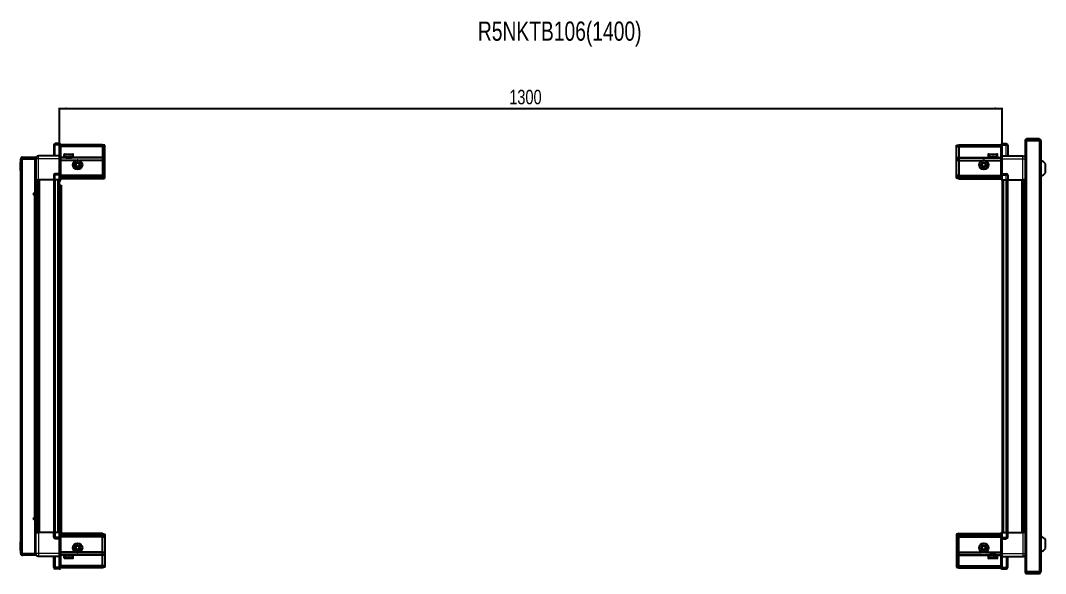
# Model space of a CAD drawing. Header units: millimetres. Extents: x 1415 to 5331, y -665 to 1639.
# Drawn here: x 2756 to 4169, y 877 to 1639 of the extents above; entities that cross this region are included whole.
import ezdxf

# ---------------------------------------------------------------- set-up
doc = ezdxf.new("R2010")
doc.units = ezdxf.units.MM
doc.layers.add('FORMAT', color=7, linetype='Continuous')
doc.styles.add('SLDTEXTSTYLE0', font='TXT', dxfattribs={"width": 0.75})
doc.dimstyles.new('SLDDIMSTYLE0', dxfattribs={"dimtxt": 20, "dimasz": 10, "dimexe": 0, "dimexo": 0.0625, "dimgap": 5, "dimtad": 2, "dimdec": 1, "dimrnd": 1e-09, "dimzin": 12, "dimdsep": 46, "dimtxsty": 'SLDTEXTSTYLE0', "dimsah": 1, "dimcen": 0.09, "dimadec": 0, "dimazin": 3, "dimtfac": 1, "dimtofl": 0, "dimtmove": 0, "dimatfit": 3, "dimfxl": 0, "dimfrac": 2, "dimtolj": 1, "dimtzin": 12, "dimarcsym": 0})

# ---------------------------------------------------------------- blocks, each defined once
blk = doc.blocks.new('_D_5')
at = {"layer": 'FORMAT'}
for p, q in [((2809.3, 1419.3), (2809.3, 1518.8)), ((2809.3, 1517.8), (4109.3, 1517.8)), ((4109.3, 1419.3), (4109.3, 1518.8))]:
    blk.add_line(p, q, dxfattribs=at)
for points in [[(2809.3, 1517.8), (2819.3, 1516.3), (2819.3, 1519.4)], [(4109.3, 1517.8), (4099.3, 1519.4), (4099.3, 1516.3)]]:
    blk.add_solid(points, dxfattribs=at)
at = {"layer": 'FORMAT', "insert": (3429.7, 1543.6), "char_height": 20, "attachment_point": 1, "style": 'SLDTEXTSTYLE0'}
blk.add_mtext('1300', dxfattribs=at)

msp = doc.modelspace()

# ---------------------------------------------------------------- linework, layer by layer
at = {"color": 7, "linetype": 'Continuous', "lineweight": 25}
for p, q in [((4141.13, 1473.72), (4141.13, 1461.32)), ((4142.63, 1473.72), (4142.63, 1461.32)), ((4143.13, 1460.82), (4143.13, 1473.72)), ((4143.13, 1473.72), (4160.53, 1473.72)), ((4160.53, 1475.82), (4143.23, 1475.82)), ((4160.53, 1474.32), (4143.23, 1474.32)), ((4160.53, 1474.32), (4160.53, 1475.82)), ((4160.53, 1473.72), (4162.63, 1473.72)), ((4162.63, 1473.72), (4162.63, 878.92)), ((2801.43, 1467.32), (2801.43, 1452.32)), ((2809.43, 1469.32), (2803.43, 1469.32)), ((2809.43, 1469.32), (2809.76, 1469.32)), ((2809.43, 1469.32), (2809.43, 1467.32)), ((2809.43, 1452.52), (2809.43, 1467.32)), ((2809.43, 1452.52), (2809.43, 1467.32)), ((2810.63, 1468.82), (2809.76, 1469.32)), ((2810.63, 1467.32), (2810.63, 1468.82)), ((2868.93, 1467.82), (2810.63, 1467.82)), ((2810.63, 1467.32), (2810.63, 1452.52)), ((2868.93, 1465.32), (2810.63, 1465.32)), ((2868.93, 1467.82), (2868.93, 1465.32)), ((2871.93, 1467.02), (2868.93, 1467.82)), ((2868.93, 1465.32), (2868.93, 1450.82)), ((2871.93, 1465.17), (2868.93, 1465.32)), ((2871.93, 1465.17), (2871.93, 1467.02)), ((2871.93, 1450.82), (2871.93, 1465.17)), ((4046.63, 1467.02), (4049.63, 1467.82)), ((4046.63, 1465.17), (4046.63, 1467.02)), ((4046.63, 1465.17), (4049.63, 1465.32)), ((4046.63, 1450.82), (4046.63, 1465.17)), ((4049.63, 1467.82), (4049.63, 1465.32)), ((4049.63, 1467.82), (4107.93, 1467.82)), ((4049.63, 1465.32), (4049.63, 1450.82)), ((4049.63, 1465.32), (4107.93, 1465.32)), ((4108.79, 1469.32), (4107.93, 1468.82)), ((4108.79, 1469.32), (4107.93, 1468.82)), ((4107.93, 1468.82), (4107.93, 1467.32)), ((4107.93, 1452.52), (4107.93, 1467.32)), ((4109.13, 1469.32), (4108.79, 1469.32)), ((4109.13, 1469.32), (4108.79, 1469.32)), ((4109.13, 1469.32), (4109.13, 1469.32)), ((4109.13, 1467.32), (4109.13, 1469.32)), ((4109.13, 1469.32), (4115.13, 1469.32)), ((4109.13, 1467.32), (4109.13, 1452.52)), ((4117.13, 1467.32), (4117.13, 1452.32)), ((4141.03, 1460.82), (4141.03, 891.82)), ((4141.03, 1460.82), (4143.13, 1460.82)), ((4141.13, 1461.32), (4142.63, 1461.32)), ((2755.93, 1443.96), (2755.63, 1443.96)), ((2755.63, 1432.39), (2755.63, 1443.96)), ((2757.43, 1448.47), (2755.93, 1448.47)), ((2755.93, 1447.97), (2755.93, 1448.47)), ((2755.93, 904.67), (2755.93, 1447.97)), ((2758.03, 1449.07), (2758.03, 1450.57)), ((2758.03, 1450.57), (2758.93, 1450.57)), ((2758.03, 1449.07), (2758.93, 1449.07)), ((2758.03, 1448.57), (2775.43, 1448.57)), ((2758.93, 1450.57), (2775.43, 1450.57)), ((2758.93, 1449.07), (2758.93, 1450.57)), ((2758.93, 1449.07), (2775.43, 1449.07)), ((2775.43, 1449.07), (2775.43, 1450.57)), ((2776.93, 1448.57), (2775.43, 1448.57)), ((2775.43, 1448.57), (2775.43, 1401.07)), ((2776.93, 1448.32), (2776.93, 1419.32)), ((2809.43, 1452.32), (2780.43, 1452.32)), ((2809.43, 1452.32), (2809.43, 1452.52)), ((2809.43, 1452.32), (2810.63, 1452.32)), ((2809.43, 1448.32), (2809.43, 1452.32)), ((2809.43, 1428.02), (2809.43, 1448.32)), ((2810.63, 1452.52), (2810.63, 1452.32)), ((2810.63, 1452.32), (2810.63, 1448.32)), ((2868.93, 1449.82), (2810.63, 1449.82)), ((2810.63, 1448.32), (2810.63, 1428.02)), ((2831.93, 1446.32), (2810.63, 1446.32)), ((2815.43, 1454.22), (2815.43, 1451.82)), ((2815.43, 1451.82), (2815.43, 1451.32)), ((2815.43, 1451.32), (2815.56, 1451.32)), ((2815.75, 1451.82), (2815.56, 1451.82)), ((2815.56, 1451.82), (2815.56, 1451.32)), ((2815.56, 1451.32), (2815.75, 1451.32)), ((2815.75, 1451.82), (2815.75, 1451.32)), ((2815.75, 1451.32), (2816.28, 1451.32)), ((2816.23, 1455.02), (2823.39, 1455.02)), ((2816.68, 1451.82), (2816.28, 1451.82)), ((2816.28, 1451.82), (2816.28, 1451.32)), ((2816.28, 1451.32), (2816.68, 1451.32)), ((2816.68, 1451.82), (2816.68, 1451.32)), ((2816.68, 1451.32), (2817.55, 1451.32)), ((2817.53, 1451.32), (2817.53, 1451.22)), ((2817.53, 1451.22), (2826.33, 1451.22)), ((2818.12, 1451.82), (2817.55, 1451.82)), ((2817.55, 1451.82), (2817.55, 1451.32)), ((2817.55, 1451.32), (2818.12, 1451.32)), ((2817.93, 1450.82), (2818.62, 1450.34)), ((2817.93, 1450.82), (2822.96, 1450.82)), ((2818.62, 1450.34), (2817.93, 1449.86)), ((2817.93, 1449.86), (2817.93, 1449.82)), ((2817.93, 1449.86), (2822.96, 1449.86)), ((2818.12, 1451.82), (2818.12, 1451.32)), ((2818.12, 1451.32), (2819.25, 1451.32)), ((2818.62, 1450.34), (2822.78, 1450.34)), ((2819.94, 1451.82), (2819.25, 1451.82)), ((2819.25, 1451.82), (2819.25, 1451.32)), ((2819.25, 1451.32), (2819.94, 1451.32)), ((2819.94, 1451.82), (2819.94, 1451.32)), ((2819.94, 1451.32), (2821.21, 1451.32)), ((2821.95, 1451.82), (2821.21, 1451.82)), ((2821.21, 1451.82), (2821.21, 1451.32)), ((2821.21, 1451.32), (2821.44, 1451.32)), ((2821.44, 1451.82), (2821.44, 1451.32)), ((2821.94, 1451.82), (2821.94, 1451.32)), ((2821.94, 1451.32), (2821.95, 1451.32)), ((2821.95, 1451.82), (2821.95, 1451.32)), ((2821.95, 1451.32), (2823.24, 1451.32)), ((2822.78, 1450.34), (2825.24, 1450.34)), ((2822.96, 1450.82), (2825.93, 1450.82)), ((2822.96, 1449.86), (2825.93, 1449.86)), ((2823.95, 1451.82), (2823.24, 1451.82)), ((2823.24, 1451.82), (2823.24, 1451.32)), ((2823.3, 1451.82), (2823.3, 1451.32)), ((2823.3, 1451.32), (2823.95, 1451.32)), ((2823.39, 1455.02), (2827.63, 1455.02)), ((2823.95, 1451.82), (2823.95, 1451.32)), ((2823.95, 1451.32), (2825.14, 1451.32)), ((2825.76, 1451.82), (2825.14, 1451.82)), ((2825.14, 1451.82), (2825.14, 1451.32)), ((2825.14, 1451.32), (2825.76, 1451.32)), ((2825.24, 1450.34), (2825.93, 1450.82)), ((2825.93, 1449.86), (2825.24, 1450.34)), ((2825.76, 1451.82), (2825.76, 1451.32)), ((2825.76, 1451.32), (2826.73, 1451.32)), ((2825.93, 1449.82), (2825.93, 1449.86)), ((2826.33, 1451.22), (2826.33, 1451.32)), ((2827.2, 1451.82), (2826.73, 1451.82)), ((2826.73, 1451.82), (2826.73, 1451.32)), ((2826.73, 1451.32), (2827.2, 1451.32)), ((2827.2, 1451.82), (2827.2, 1451.32)), ((2827.2, 1451.32), (2827.85, 1451.32)), ((2828.11, 1451.82), (2827.85, 1451.82)), ((2827.85, 1451.82), (2827.85, 1451.32)), ((2827.85, 1451.32), (2828.11, 1451.32)), ((2828.11, 1451.82), (2828.11, 1451.32)), ((2828.11, 1451.32), (2828.39, 1451.32)), ((2828.43, 1451.82), (2828.39, 1451.82)), ((2828.39, 1451.82), (2828.39, 1451.32)), ((2828.39, 1451.32), (2828.43, 1451.32)), ((2828.43, 1451.82), (2828.43, 1454.22)), ((2828.43, 1451.82), (2828.43, 1451.32)), ((2868.93, 1446.32), (2836.93, 1446.32)), ((2868.93, 1450.82), (2868.93, 1449.82)), ((2868.93, 1449.82), (2868.93, 1446.32)), ((2871.93, 1449.02), (2868.93, 1449.82)), ((2868.93, 1446.32), (2868.93, 1425.82)), ((2868.93, 1446.32), (2871.93, 1445.99)), ((2871.93, 1449.02), (2871.93, 1450.82)), ((2871.93, 1445.99), (2871.93, 1449.02)), ((2871.93, 1425.82), (2871.93, 1445.99)), ((4046.63, 1449.02), (4046.63, 1450.82)), ((4046.63, 1449.02), (4049.63, 1449.82)), ((4046.63, 1445.99), (4046.63, 1449.02)), ((4049.63, 1446.32), (4046.63, 1445.99)), ((4046.63, 1425.82), (4046.63, 1445.99)), ((4049.63, 1450.82), (4049.63, 1449.82)), ((4049.63, 1449.82), (4049.63, 1446.32)), ((4049.63, 1449.82), (4107.93, 1449.82)), ((4049.63, 1446.32), (4049.63, 1425.82)), ((4049.63, 1446.32), (4081.63, 1446.32)), ((4086.63, 1446.32), (4107.93, 1446.32)), ((4090.13, 1454.22), (4090.13, 1451.32)), ((4090.13, 1451.32), (4090.16, 1451.32)), ((4090.28, 1451.82), (4090.16, 1451.82)), ((4090.16, 1451.82), (4090.16, 1451.32)), ((4090.16, 1451.32), (4090.28, 1451.32)), ((4090.28, 1451.82), (4090.28, 1451.32)), ((4090.28, 1451.32), (4090.69, 1451.32)), ((4091.03, 1451.82), (4090.69, 1451.82)), ((4090.69, 1451.82), (4090.69, 1451.32)), ((4090.69, 1451.32), (4091.03, 1451.32)), ((4090.93, 1455.02), (4102.33, 1455.02)), ((4091.03, 1451.82), (4091.03, 1451.32)), ((4091.03, 1451.32), (4091.8, 1451.32)), ((4092.33, 1451.82), (4091.8, 1451.82)), ((4091.8, 1451.82), (4091.8, 1451.32)), ((4091.8, 1451.32), (4092.33, 1451.32)), ((4092.23, 1451.32), (4092.23, 1451.22)), ((4092.23, 1451.22), (4101.03, 1451.22)), ((4092.33, 1451.82), (4092.33, 1451.32)), ((4092.33, 1451.32), (4093.39, 1451.32)), ((4092.63, 1450.82), (4093.32, 1450.34)), ((4092.63, 1450.82), (4100.63, 1450.82)), ((4093.32, 1450.34), (4092.63, 1449.86)), ((4092.63, 1449.86), (4092.63, 1449.82)), ((4092.63, 1449.86), (4100.63, 1449.86)), ((4093.32, 1450.34), (4099.94, 1450.34)), ((4094.05, 1451.82), (4093.39, 1451.82)), ((4093.39, 1451.82), (4093.39, 1451.32)), ((4093.39, 1451.32), (4094.05, 1451.32)), ((4094.05, 1451.82), (4094.05, 1451.32)), ((4094.05, 1451.32), (4095.29, 1451.32)), ((4096.02, 1451.82), (4095.29, 1451.82)), ((4095.29, 1451.82), (4095.29, 1451.32)), ((4095.29, 1451.32), (4095.72, 1451.32)), ((4095.72, 1451.82), (4095.72, 1451.32)), ((4096.02, 1451.82), (4096.02, 1451.32)), ((4096.02, 1451.32), (4097.32, 1451.32)), ((4098.05, 1451.82), (4097.32, 1451.82)), ((4097.32, 1451.82), (4097.32, 1451.32)), ((4097.59, 1451.82), (4097.59, 1451.32)), ((4097.59, 1451.32), (4098.05, 1451.32)), ((4098.05, 1451.82), (4098.05, 1451.32)), ((4098.05, 1451.32), (4099.28, 1451.32)), ((4099.94, 1451.82), (4099.28, 1451.82)), ((4099.28, 1451.82), (4099.28, 1451.32)), ((4099.28, 1451.32), (4099.94, 1451.32)), ((4099.94, 1451.82), (4099.94, 1451.32)), ((4099.94, 1451.32), (4100.98, 1451.32)), ((4099.94, 1450.34), (4100.63, 1450.82)), ((4100.63, 1449.86), (4099.94, 1450.34)), ((4100.63, 1449.82), (4100.63, 1449.86)), ((4101.5, 1451.82), (4100.98, 1451.82)), ((4100.98, 1451.82), (4100.98, 1451.32)), ((4100.98, 1451.32), (4101.5, 1451.32)), ((4101.03, 1451.22), (4101.03, 1451.32)), ((4101.5, 1451.82), (4101.5, 1451.32)), ((4101.5, 1451.32), (4102.26, 1451.32)), ((4102.59, 1451.82), (4102.26, 1451.82)), ((4102.26, 1451.82), (4102.26, 1451.32)), ((4102.26, 1451.32), (4102.59, 1451.32)), ((4102.59, 1451.82), (4102.59, 1451.32)), ((4102.59, 1451.32), (4102.99, 1451.32)), ((4103.1, 1451.82), (4102.99, 1451.82)), ((4102.99, 1451.82), (4102.99, 1451.32)), ((4102.99, 1451.32), (4103.1, 1451.32)), ((4103.1, 1451.82), (4103.1, 1451.32)), ((4103.1, 1451.32), (4103.13, 1451.32)), ((4103.13, 1451.32), (4103.13, 1454.22)), ((4107.93, 1452.32), (4107.93, 1452.52)), ((4109.13, 1452.32), (4107.93, 1452.32)), ((4107.93, 1448.32), (4107.93, 1452.32)), ((4107.93, 1428.02), (4107.93, 1448.32)), ((4109.13, 1452.52), (4109.13, 1452.32)), ((4109.13, 1452.32), (4109.13, 1448.32)), ((4109.13, 1452.32), (4138.13, 1452.32)), ((4109.13, 1448.32), (4109.13, 1428.02)), ((2755.63, 1432.39), (2755.93, 1432.39)), ((2809.43, 1427.82), (2803.43, 1427.82)), ((2809.43, 1427.82), (2809.43, 1428.02)), ((2809.43, 1427.82), (2810.63, 1427.82)), ((2809.43, 1427.82), (2809.43, 1425.82)), ((2810.63, 1428.02), (2810.63, 1427.82)), ((2810.63, 1427.15), (2810.63, 1427.82)), ((4107.93, 1427.82), (4107.93, 1428.02)), ((4109.13, 1427.82), (4107.93, 1427.82)), ((4107.93, 1427.82), (4107.93, 1427.15)), ((4109.13, 1428.02), (4109.13, 1427.82)), ((4109.13, 1425.82), (4109.13, 1427.82)), ((4109.13, 1427.82), (4115.13, 1427.82)), ((4109.13, 1425.82), (4109.13, 1427.82)), ((4169.23, 1429.32), (4169.23, 1441.32)), ((2775.43, 1422.07), (2776.93, 1422.07)), ((2776.93, 1419.32), (2775.43, 1419.32)), ((2777.58, 933.32), (2777.58, 1419.32)), ((2779.37, 1419.32), (2779.37, 933.32)), ((2779.4, 1419.32), (2779.4, 933.32)), ((2801.43, 1419.32), (2780.43, 1419.32)), ((2801.43, 1425.82), (2801.43, 1419.32)), ((2801.43, 1419.32), (2803.43, 1419.32)), ((2802.08, 933.32), (2802.08, 1419.32)), ((2809.43, 1419.32), (2803.43, 1419.32)), ((2809.28, 933.32), (2809.28, 1419.32)), ((2809.43, 1419.32), (2809.43, 1425.82)), ((2809.43, 1419.32), (2809.43, 1425.82)), ((2809.43, 1419.32), (2809.76, 1419.32)), ((2809.43, 1419.32), (2809.43, 1419.32)), ((2809.76, 1419.32), (2809.76, 1425.82)), ((2810.63, 1419.32), (2809.76, 1419.32)), ((2809.76, 1419.32), (2809.76, 1419.32)), ((2810.63, 1427.15), (2810.63, 1419.32)), ((2868.93, 1424.82), (2810.63, 1424.82)), ((2868.93, 1423.82), (2810.63, 1423.82)), ((2868.93, 1422.32), (2810.63, 1422.32)), ((2868.93, 1420.82), (2810.63, 1420.82)), ((2868.93, 1425.82), (2868.93, 1424.82)), ((2868.93, 1424.82), (2868.93, 1423.82)), ((2868.93, 1424.82), (2871.93, 1424.02)), ((2868.93, 1423.82), (2868.93, 1422.32)), ((2868.93, 1423.82), (2871.93, 1423.28)), ((2868.93, 1422.32), (2871.93, 1422.78)), ((2868.93, 1422.32), (2868.93, 1420.82)), ((2868.93, 1420.82), (2871.93, 1421.63)), ((2871.93, 1424.02), (2871.93, 1425.82)), ((2871.93, 1423.28), (2871.93, 1424.02)), ((2871.93, 1422.78), (2871.93, 1423.28)), ((2871.93, 1421.63), (2871.93, 1422.78)), ((4046.63, 1424.02), (4046.63, 1425.82)), ((4049.63, 1424.82), (4046.63, 1424.02)), ((4046.63, 1423.28), (4046.63, 1424.02)), ((4049.63, 1423.82), (4046.63, 1423.28)), ((4046.63, 1422.78), (4046.63, 1423.28)), ((4049.63, 1422.32), (4046.63, 1422.78)), ((4046.63, 1421.63), (4046.63, 1422.78)), ((4049.63, 1420.82), (4046.63, 1421.63)), ((4049.63, 1425.82), (4049.63, 1424.82)), ((4049.63, 1424.82), (4049.63, 1423.82)), ((4049.63, 1424.82), (4107.93, 1424.82)), ((4049.63, 1423.82), (4107.93, 1423.82)), ((4049.63, 1423.82), (4049.63, 1422.32)), ((4049.63, 1422.32), (4107.93, 1422.32)), ((4049.63, 1422.32), (4049.63, 1420.82)), ((4049.63, 1420.82), (4107.93, 1420.82)), ((4107.93, 1419.32), (4107.93, 1427.15)), ((4108.79, 1419.32), (4107.93, 1419.32)), ((4108.79, 1425.82), (4108.79, 1419.32)), ((4109.13, 1419.32), (4108.79, 1419.32)), ((4109.13, 1425.82), (4109.13, 1419.32)), ((4109.13, 1419.32), (4115.13, 1419.32)), ((4109.28, 1419.32), (4109.28, 933.32)), ((4117.13, 1419.32), (4115.13, 1419.32)), ((4116.48, 1419.32), (4116.48, 933.32)), ((4117.13, 1425.82), (4117.13, 1419.32)), ((4117.13, 1419.32), (4138.13, 1419.32)), ((4139.15, 933.32), (4139.15, 1419.32)), ((4139.18, 933.32), (4139.18, 1419.32)), ((4140.98, 1419.32), (4140.98, 933.32)), ((2775.43, 1401.07), (2774.08, 1401.07)), ((2809.28, 1412.32), (2811.78, 1412.32)), ((2811.78, 1412.32), (2811.78, 938.82)), ((2774.08, 1399.07), (2774.83, 1399.07)), ((2774.83, 1399.07), (2776.93, 1399.07)), ((2776.93, 1399.07), (2776.93, 953.57)), ((2774.83, 953.57), (2774.08, 953.57)), ((2774.08, 951.57), (2775.43, 951.57)), ((2776.93, 953.57), (2774.83, 953.57)), ((2775.43, 951.57), (2775.43, 904.07)), ((2776.93, 933.32), (2775.43, 933.32)), ((2776.93, 904.32), (2776.93, 933.32)), ((2801.43, 933.32), (2780.43, 933.32)), ((2801.43, 926.82), (2801.43, 933.32)), ((2801.43, 933.32), (2803.43, 933.32)), ((2809.43, 933.32), (2803.43, 933.32)), ((2811.78, 938.82), (2809.28, 938.82)), ((2809.43, 933.32), (2809.76, 933.32)), ((2809.43, 926.82), (2809.43, 933.32)), ((2809.76, 926.82), (2809.76, 933.32)), ((2809.76, 933.32), (2810.63, 933.32)), ((2810.63, 933.32), (2810.63, 925.5)), ((2811.78, 938.82), (2811.78, 931.82)), ((4107.93, 925.5), (4107.93, 933.32)), ((4107.93, 933.32), (4108.79, 933.32)), ((4108.79, 933.32), (4108.79, 933.32)), ((4108.79, 933.32), (4108.79, 926.82)), ((4109.13, 933.32), (4108.79, 933.32)), ((4109.13, 933.32), (4109.13, 926.82)), ((4109.13, 933.32), (4109.13, 933.32)), ((4109.13, 933.32), (4115.13, 933.32)), ((4109.13, 933.32), (4109.13, 926.82)), ((4117.13, 933.32), (4115.13, 933.32)), ((4117.13, 926.82), (4117.13, 933.32)), ((4117.13, 933.32), (4138.13, 933.32)), ((2755.93, 920.26), (2755.63, 920.26)), ((2755.63, 910.58), (2755.63, 920.26)), ((2776.93, 930.57), (2775.43, 930.57)), ((2809.43, 924.82), (2803.43, 924.82)), ((2809.43, 926.82), (2809.43, 924.82)), ((2809.43, 926.82), (2809.43, 924.82)), ((2809.43, 924.82), (2810.63, 924.82)), ((2809.43, 924.62), (2809.43, 924.82)), ((2809.43, 904.32), (2809.43, 924.62)), ((2868.93, 931.82), (2810.63, 931.82)), ((2868.93, 930.32), (2810.63, 930.32)), ((2868.93, 928.82), (2810.63, 928.82)), ((2868.93, 927.82), (2810.63, 927.82)), ((2810.63, 924.82), (2810.63, 925.5)), ((2810.63, 924.82), (2810.63, 924.62)), ((2810.63, 924.62), (2810.63, 904.32)), ((2868.93, 930.32), (2868.93, 931.82)), ((2868.93, 931.82), (2871.93, 931.02)), ((2868.93, 928.82), (2868.93, 930.32)), ((2868.93, 930.32), (2871.93, 929.87)), ((2868.93, 928.82), (2871.93, 929.37)), ((2868.93, 927.82), (2868.93, 928.82)), ((2868.93, 927.82), (2871.93, 928.63)), ((2868.93, 926.82), (2868.93, 927.82)), ((2868.93, 906.32), (2868.93, 926.82)), ((2871.93, 931.02), (2871.93, 929.87)), ((2871.93, 929.87), (2871.93, 929.37)), ((2871.93, 929.37), (2871.93, 928.63)), ((2871.93, 928.63), (2871.93, 926.82)), ((2871.93, 926.82), (2871.93, 906.66)), ((4049.63, 931.82), (4046.63, 931.02)), ((4046.63, 931.02), (4046.63, 929.87)), ((4049.63, 930.32), (4046.63, 929.87)), ((4046.63, 929.87), (4046.63, 929.37)), ((4049.63, 928.82), (4046.63, 929.37)), ((4046.63, 929.37), (4046.63, 928.63)), ((4049.63, 927.82), (4046.63, 928.63)), ((4046.63, 928.63), (4046.63, 926.82)), ((4046.63, 926.82), (4046.63, 906.66)), ((4049.63, 930.32), (4049.63, 931.82)), ((4049.63, 931.82), (4107.93, 931.82)), ((4049.63, 930.32), (4107.93, 930.32)), ((4049.63, 928.82), (4049.63, 930.32)), ((4049.63, 928.82), (4107.93, 928.82)), ((4049.63, 927.82), (4049.63, 928.82)), ((4049.63, 927.82), (4107.93, 927.82)), ((4049.63, 926.82), (4049.63, 927.82)), ((4049.63, 906.32), (4049.63, 926.82)), ((4107.93, 925.5), (4107.93, 924.82)), ((4109.13, 924.82), (4107.93, 924.82)), ((4107.93, 924.62), (4107.93, 924.82)), ((4107.93, 904.32), (4107.93, 924.62)), ((4109.13, 924.82), (4109.13, 926.82)), ((4109.13, 924.82), (4109.13, 924.62)), ((4109.13, 924.82), (4115.13, 924.82)), ((4109.13, 924.62), (4109.13, 904.32)), ((4169.23, 911.32), (4169.23, 923.32)), ((2755.63, 908.69), (2755.63, 910.58)), ((2755.63, 908.69), (2755.93, 908.69)), ((2831.93, 906.32), (2810.63, 906.32)), ((2868.93, 906.32), (2836.93, 906.32)), ((2868.93, 906.32), (2871.93, 906.66)), ((2868.93, 902.82), (2868.93, 906.32)), ((2871.93, 906.66), (2871.93, 903.63)), ((4049.63, 906.32), (4046.63, 906.66)), ((4046.63, 906.66), (4046.63, 903.63)), ((4049.63, 906.32), (4081.63, 906.32)), ((4049.63, 902.82), (4049.63, 906.32)), ((4086.63, 906.32), (4107.93, 906.32)), ((2755.93, 904.17), (2755.93, 904.67)), ((2757.43, 904.17), (2755.93, 904.17)), ((2775.43, 904.07), (2758.03, 904.07)), ((2758.03, 903.57), (2758.03, 902.07)), ((2758.03, 903.57), (2758.93, 903.57)), ((2758.03, 902.07), (2758.93, 902.07)), ((2758.93, 903.57), (2758.93, 902.07)), ((2775.43, 903.57), (2758.93, 903.57)), ((2775.43, 902.07), (2758.93, 902.07)), ((2775.43, 904.07), (2776.93, 904.07)), ((2775.43, 903.57), (2775.43, 902.07)), ((2809.43, 900.32), (2780.43, 900.32)), ((2801.43, 885.32), (2801.43, 900.32)), ((2809.43, 900.32), (2809.43, 904.32)), ((2809.43, 900.32), (2810.63, 900.32)), ((2809.43, 900.12), (2809.43, 900.32)), ((2809.43, 885.32), (2809.43, 900.12)), ((2810.63, 904.32), (2810.63, 900.32)), ((2868.93, 902.82), (2810.63, 902.82)), ((2810.63, 900.32), (2810.63, 900.12)), ((2810.63, 900.12), (2810.63, 885.32)), ((2815.43, 901.32), (2815.43, 898.42)), ((2815.52, 901.32), (2815.43, 901.32)), ((2815.52, 900.82), (2815.52, 901.32)), ((2815.69, 901.32), (2815.52, 901.32)), ((2815.52, 900.82), (2815.69, 900.82)), ((2815.69, 900.82), (2815.69, 901.32)), ((2816.18, 901.32), (2815.69, 901.32)), ((2816.18, 900.82), (2816.18, 901.32)), ((2816.56, 901.32), (2816.18, 901.32)), ((2816.18, 900.82), (2816.56, 900.82)), ((2816.37, 897.62), (2816.23, 897.62)), ((2827.63, 897.62), (2816.37, 897.62)), ((2816.56, 900.82), (2816.56, 901.32)), ((2817.4, 901.32), (2816.56, 901.32)), ((2817.4, 900.82), (2817.4, 901.32)), ((2817.96, 901.32), (2817.4, 901.32)), ((2817.4, 900.82), (2817.96, 900.82)), ((2817.53, 901.42), (2817.53, 901.32)), ((2822.92, 901.42), (2817.53, 901.42)), ((2817.93, 902.82), (2817.93, 902.79)), ((2817.93, 902.79), (2818.62, 902.31)), ((2818.03, 902.79), (2817.93, 902.79)), ((2818.62, 902.31), (2817.93, 901.82)), ((2818.03, 901.82), (2817.93, 901.82)), ((2817.96, 900.82), (2817.96, 901.32)), ((2819.06, 901.32), (2817.96, 901.32)), ((2825.93, 902.79), (2818.03, 902.79)), ((2825.93, 901.82), (2818.03, 901.82)), ((2818.7, 902.31), (2818.62, 902.31)), ((2825.24, 902.31), (2818.7, 902.31)), ((2819.06, 900.82), (2819.06, 901.32)), ((2819.74, 901.32), (2819.06, 901.32)), ((2819.06, 900.82), (2819.74, 900.82)), ((2819.74, 900.82), (2819.74, 901.32)), ((2821, 901.32), (2819.74, 901.32)), ((2821, 900.82), (2821, 901.32)), ((2821.3, 901.32), (2821, 901.32)), ((2821, 900.82), (2821.74, 900.82)), ((2821.3, 900.82), (2821.3, 901.32)), ((2821.74, 900.82), (2821.74, 901.32)), ((2823.04, 901.32), (2821.74, 901.32)), ((2826.33, 901.42), (2822.92, 901.42)), ((2823.04, 900.82), (2823.04, 901.32)), ((2823.04, 900.82), (2823.76, 900.82)), ((2823.17, 900.82), (2823.17, 901.32)), ((2823.76, 901.32), (2823.17, 901.32)), ((2823.76, 900.82), (2823.76, 901.32)), ((2824.96, 901.32), (2823.76, 901.32)), ((2824.96, 900.82), (2824.96, 901.32)), ((2825.59, 901.32), (2824.96, 901.32)), ((2824.96, 900.82), (2825.59, 900.82)), ((2825.24, 902.31), (2825.93, 902.79)), ((2825.93, 901.82), (2825.24, 902.31)), ((2825.59, 900.82), (2825.59, 901.32)), ((2826.59, 901.32), (2825.59, 901.32)), ((2825.93, 902.79), (2825.93, 902.82)), ((2826.33, 901.32), (2826.33, 901.42)), ((2826.59, 900.82), (2826.59, 901.32)), ((2827.07, 901.32), (2826.59, 901.32)), ((2826.59, 900.82), (2827.07, 900.82)), ((2827.07, 900.82), (2827.07, 901.32)), ((2827.76, 901.32), (2827.07, 901.32)), ((2827.76, 900.82), (2827.76, 901.32)), ((2828.05, 901.32), (2827.76, 901.32)), ((2827.76, 900.82), (2828.05, 900.82)), ((2828.05, 900.82), (2828.05, 901.32)), ((2828.36, 901.32), (2828.05, 901.32)), ((2828.36, 900.82), (2828.36, 901.32)), ((2828.42, 901.32), (2828.36, 901.32)), ((2828.36, 900.82), (2828.42, 900.82)), ((2828.42, 900.82), (2828.42, 901.32)), ((2828.43, 901.32), (2828.42, 901.32)), ((2828.43, 898.42), (2828.43, 901.32)), ((2871.93, 903.63), (2868.93, 902.82)), ((2868.93, 901.82), (2868.93, 902.82)), ((2868.93, 887.32), (2868.93, 901.82)), ((2871.93, 903.63), (2871.93, 901.82)), ((2871.93, 901.82), (2871.93, 887.48)), ((4046.63, 903.63), (4049.63, 902.82)), ((4046.63, 903.63), (4046.63, 901.82)), ((4046.63, 901.82), (4046.63, 887.48)), ((4049.63, 902.82), (4107.93, 902.82)), ((4049.63, 901.82), (4049.63, 902.82)), ((4049.63, 887.32), (4049.63, 901.82)), ((4090.13, 901.32), (4090.13, 898.42)), ((4090.14, 901.32), (4090.13, 901.32)), ((4090.14, 900.82), (4090.14, 901.32)), ((4090.24, 901.32), (4090.14, 901.32)), ((4090.14, 900.82), (4090.24, 900.82)), ((4090.24, 900.82), (4090.24, 901.32)), ((4090.61, 901.32), (4090.24, 901.32)), ((4090.61, 900.82), (4090.61, 901.32)), ((4090.93, 901.32), (4090.61, 901.32)), ((4090.61, 900.82), (4090.93, 900.82)), ((4090.93, 900.82), (4090.93, 901.32)), ((4091.67, 901.32), (4090.93, 901.32)), ((4102.33, 897.62), (4090.93, 897.62)), ((4091.67, 900.82), (4091.67, 901.32)), ((4092.18, 901.32), (4091.67, 901.32)), ((4091.67, 900.82), (4092.18, 900.82)), ((4092.18, 900.82), (4092.18, 901.32)), ((4093.21, 901.32), (4092.18, 901.32)), ((4092.23, 901.42), (4092.23, 901.32)), ((4101.03, 901.42), (4092.23, 901.42)), ((4092.63, 902.82), (4092.63, 902.79)), ((4092.63, 902.79), (4093.32, 902.31)), ((4100.63, 902.79), (4092.63, 902.79)), ((4093.32, 902.31), (4092.63, 901.82)), ((4100.63, 901.82), (4092.63, 901.82)), ((4093.21, 900.82), (4093.21, 901.32)), ((4093.86, 901.32), (4093.21, 901.32)), ((4093.21, 900.82), (4093.86, 900.82)), ((4099.94, 902.31), (4093.32, 902.31)), ((4093.86, 900.82), (4093.86, 901.32)), ((4095.09, 901.32), (4093.86, 901.32)), ((4095.09, 900.82), (4095.09, 901.32)), ((4095.59, 901.32), (4095.09, 901.32)), ((4095.09, 900.82), (4095.82, 900.82)), ((4095.59, 900.82), (4095.59, 901.32)), ((4095.82, 900.82), (4095.82, 901.32)), ((4097.12, 901.32), (4095.82, 901.32)), ((4097.12, 900.82), (4097.12, 901.32)), ((4097.12, 900.82), (4097.85, 900.82)), ((4097.45, 900.82), (4097.45, 901.32)), ((4097.85, 901.32), (4097.45, 901.32)), ((4097.85, 900.82), (4097.85, 901.32)), ((4099.1, 901.32), (4097.85, 901.32)), ((4099.1, 900.82), (4099.1, 901.32)), ((4099.76, 901.32), (4099.1, 901.32)), ((4099.1, 900.82), (4099.76, 900.82)), ((4099.76, 900.82), (4099.76, 901.32)), ((4100.83, 901.32), (4099.76, 901.32)), ((4099.94, 902.31), (4100.63, 902.79)), ((4100.63, 901.82), (4099.94, 902.31)), ((4100.63, 902.79), (4100.63, 902.82)), ((4100.83, 900.82), (4100.83, 901.32)), ((4101.37, 901.32), (4100.83, 901.32)), ((4100.83, 900.82), (4101.37, 900.82)), ((4101.03, 901.32), (4101.03, 901.42)), ((4101.37, 900.82), (4101.37, 901.32)), ((4102.16, 901.32), (4101.37, 901.32)), ((4102.16, 900.82), (4102.16, 901.32)), ((4102.51, 901.32), (4102.16, 901.32)), ((4102.16, 900.82), (4102.51, 900.82)), ((4102.51, 900.82), (4102.51, 901.32)), ((4102.94, 901.32), (4102.51, 901.32)), ((4102.94, 900.82), (4102.94, 901.32)), ((4103.08, 901.32), (4102.94, 901.32)), ((4102.94, 900.82), (4103.08, 900.82)), ((4103.08, 900.82), (4103.08, 901.32)), ((4103.13, 901.32), (4103.08, 901.32)), ((4103.13, 898.42), (4103.13, 901.32)), ((4107.93, 900.32), (4107.93, 904.32)), ((4109.13, 900.32), (4107.93, 900.32)), ((4107.93, 900.12), (4107.93, 900.32)), ((4107.93, 885.32), (4107.93, 900.12)), ((4109.13, 904.32), (4109.13, 900.32)), ((4109.13, 900.32), (4109.13, 900.12)), ((4109.13, 900.32), (4138.13, 900.32)), ((4109.13, 900.12), (4109.13, 885.32)), ((4109.13, 900.12), (4109.13, 885.32)), ((4117.13, 885.32), (4117.13, 900.32)), ((4143.13, 891.82), (4141.03, 891.82)), ((4141.13, 891.32), (4142.63, 891.32)), ((4141.13, 891.32), (4141.13, 878.92)), ((4142.63, 891.32), (4142.63, 878.92)), ((4143.13, 878.92), (4143.13, 891.82)), ((2809.43, 883.32), (2803.43, 883.32)), ((2809.43, 885.32), (2809.43, 883.32)), ((2809.43, 883.32), (2809.76, 883.32)), ((2809.43, 883.32), (2809.43, 883.32)), ((2809.43, 883.32), (2809.76, 883.32)), ((2809.76, 883.32), (2810.63, 883.82)), ((2809.76, 883.32), (2810.63, 883.82)), ((2868.93, 887.32), (2810.63, 887.32)), ((2810.63, 883.82), (2810.63, 885.32)), ((2868.93, 884.82), (2810.63, 884.82)), ((2871.93, 887.48), (2868.93, 887.32)), ((2868.93, 884.82), (2868.93, 887.32)), ((2871.93, 885.63), (2868.93, 884.82)), ((2871.93, 887.48), (2871.93, 885.63)), ((4046.63, 887.48), (4049.63, 887.32)), ((4046.63, 887.48), (4046.63, 885.63)), ((4046.63, 885.63), (4049.63, 884.82)), ((4049.63, 887.32), (4107.93, 887.32)), ((4049.63, 884.82), (4049.63, 887.32)), ((4049.63, 884.82), (4107.93, 884.82)), ((4107.93, 885.32), (4107.93, 883.82)), ((4107.93, 883.82), (4108.79, 883.32)), ((4109.13, 883.32), (4108.79, 883.32)), ((4109.13, 883.32), (4109.13, 885.32)), ((4109.13, 883.32), (4115.13, 883.32)), ((4160.53, 878.92), (4143.13, 878.92)), ((4143.23, 878.32), (4160.53, 878.32)), ((4143.23, 876.82), (4160.53, 876.82)), ((4162.63, 878.92), (4160.53, 878.92)), ((4160.53, 878.32), (4160.53, 876.82))]:
    msp.add_line(p, q, dxfattribs=at)
at = {"color": 8, "linetype": 'Continuous', "lineweight": 18}
for p, q in [((4142.63, 1473.72), (4141.13, 1473.72)), ((4143.23, 1474.32), (4143.23, 1475.82)), ((4160.53, 1473.72), (4160.53, 878.92)), ((2803.43, 1467.32), (2801.43, 1467.32)), ((2803.43, 1467.32), (2803.43, 1469.32)), ((2803.43, 1452.32), (2803.43, 1467.32)), ((2809.43, 1467.32), (2803.43, 1467.32)), ((2809.43, 1467.32), (2810.63, 1467.32)), ((4109.13, 1467.32), (4107.93, 1467.32)), ((4109.13, 1467.32), (4115.13, 1467.32)), ((4115.13, 1467.32), (4115.13, 1469.32)), ((4115.13, 1452.32), (4115.13, 1467.32)), ((4115.13, 1467.32), (4117.13, 1467.32)), ((4143.13, 1460.82), (4143.13, 891.82)), ((2758.03, 1448.57), (2758.03, 904.07)), ((2780.43, 1419.32), (2780.43, 1448.32)), ((2809.43, 1448.32), (2780.43, 1448.32)), ((2809.43, 1452.52), (2810.63, 1452.52)), ((2809.43, 1448.32), (2810.63, 1448.32)), ((2817.93, 1450.82), (2810.63, 1450.82)), ((2815.43, 1454.22), (2823.6, 1454.22)), ((2823.6, 1454.22), (2828.43, 1454.22)), ((2868.93, 1450.82), (2825.93, 1450.82)), ((2871.93, 1450.82), (2868.93, 1450.82)), ((4046.63, 1450.82), (4049.63, 1450.82)), ((4049.63, 1450.82), (4092.63, 1450.82)), ((4090.13, 1454.22), (4103.13, 1454.22)), ((4100.63, 1450.82), (4107.93, 1450.82)), ((4107.93, 1452.52), (4109.13, 1452.52)), ((4109.13, 1448.32), (4107.93, 1448.32)), ((4109.13, 1448.32), (4138.13, 1448.32)), ((4138.13, 1419.32), (4138.13, 1448.32)), ((2803.43, 1425.82), (2803.43, 1427.82)), ((2809.43, 1428.02), (2810.63, 1428.02)), ((4107.93, 1428.02), (4109.13, 1428.02)), ((4115.13, 1425.82), (4115.13, 1427.82)), ((2776.93, 1399.07), (2776.93, 1419.32)), ((2778.16, 1419.32), (2778.16, 933.32)), ((2780.61, 933.32), (2780.61, 1419.32)), ((2782.02, 1419.32), (2782.02, 933.32)), ((2801.43, 1425.82), (2803.43, 1425.82)), ((2801.43, 933.32), (2801.43, 1419.32)), ((2803.43, 1419.32), (2803.43, 1425.82)), ((2809.43, 1425.82), (2803.43, 1425.82)), ((2804.08, 933.32), (2804.08, 1419.32)), ((2807.28, 933.32), (2807.28, 1419.32)), ((2809.43, 1425.82), (2809.76, 1425.82)), ((2809.43, 1419.32), (2809.76, 1419.32)), ((2868.93, 1425.82), (2810.63, 1425.82)), ((2868.93, 1425.82), (2871.93, 1425.82)), ((4049.63, 1425.82), (4046.63, 1425.82)), ((4049.63, 1425.82), (4107.93, 1425.82)), ((4109.13, 1425.82), (4108.79, 1425.82)), ((4109.13, 1425.82), (4115.13, 1425.82)), ((4111.28, 1419.32), (4111.28, 933.32)), ((4114.48, 1419.32), (4114.48, 933.32)), ((4117.13, 1425.82), (4115.13, 1425.82)), ((4115.13, 1419.32), (4115.13, 1425.82)), ((4117.13, 1419.32), (4117.13, 933.32)), ((4136.53, 933.32), (4136.53, 1419.32)), ((4137.94, 1419.32), (4137.94, 933.32)), ((4140.39, 933.32), (4140.39, 1419.32)), ((2774.83, 953.57), (2774.83, 1399.07)), ((2776.93, 933.32), (2776.93, 953.57)), ((2780.43, 933.32), (2780.43, 904.32)), ((2803.43, 933.32), (2803.43, 926.82)), ((4109.13, 933.32), (4108.79, 933.32)), ((4115.13, 933.32), (4115.13, 926.82)), ((4138.13, 933.32), (4138.13, 904.32)), ((2801.43, 926.82), (2803.43, 926.82)), ((2803.43, 926.82), (2803.43, 924.82)), ((2809.43, 926.82), (2803.43, 926.82)), ((2809.43, 926.82), (2809.76, 926.82)), ((2810.63, 924.62), (2809.43, 924.62)), ((2868.93, 926.82), (2810.63, 926.82)), ((2868.93, 926.82), (2871.93, 926.82)), ((4049.63, 926.82), (4046.63, 926.82)), ((4049.63, 926.82), (4107.93, 926.82)), ((4109.13, 924.62), (4107.93, 924.62)), ((4109.13, 926.82), (4108.79, 926.82)), ((4109.13, 926.82), (4115.13, 926.82)), ((4115.13, 926.82), (4115.13, 924.82)), ((4117.13, 926.82), (4115.13, 926.82)), ((2809.43, 904.32), (2780.43, 904.32)), ((2803.43, 900.32), (2803.43, 885.32)), ((2809.43, 904.32), (2810.63, 904.32)), ((2810.63, 900.12), (2809.43, 900.12)), ((2817.93, 901.82), (2810.63, 901.82)), ((2815.59, 898.42), (2815.43, 898.42)), ((2828.43, 898.42), (2815.59, 898.42)), ((2868.93, 901.82), (2825.93, 901.82)), ((2871.93, 901.82), (2868.93, 901.82)), ((4046.63, 901.82), (4049.63, 901.82)), ((4049.63, 901.82), (4092.63, 901.82)), ((4103.13, 898.42), (4090.13, 898.42)), ((4100.63, 901.82), (4107.93, 901.82)), ((4109.13, 904.32), (4107.93, 904.32)), ((4109.13, 900.12), (4107.93, 900.12)), ((4109.13, 904.32), (4138.13, 904.32)), ((4115.13, 900.32), (4115.13, 885.32)), ((2803.43, 885.32), (2801.43, 885.32)), ((2803.43, 885.32), (2803.43, 883.32)), ((2809.43, 885.32), (2803.43, 885.32)), ((2809.43, 885.32), (2810.63, 885.32)), ((4109.13, 885.32), (4107.93, 885.32)), ((4109.13, 885.32), (4115.13, 885.32)), ((4115.13, 885.32), (4115.13, 883.32)), ((4115.13, 885.32), (4117.13, 885.32)), ((4142.63, 878.92), (4141.13, 878.92)), ((4143.23, 878.32), (4143.23, 876.82))]:
    msp.add_line(p, q, dxfattribs=at)
at = {"color": 7, "linetype": 'Continuous', "lineweight": 25}
for centre, radius in [((2834.43, 1440.32), 6.5), ((2834.43, 1440.32), 3.46), ((4084.13, 1440.32), 6.5), ((4084.13, 1440.32), 3.46), ((2834.43, 912.32), 6.5), ((2834.43, 912.32), 3.46), ((4084.13, 912.32), 6.5), ((4084.13, 912.32), 3.46)]:
    msp.add_circle(centre, radius, dxfattribs=at)
at = {"color": 8, "linetype": 'Continuous', "lineweight": 18}
for centre in [(2834.43, 1440.32), (4084.13, 1440.32), (2834.43, 912.32), (4084.13, 912.32)]:
    msp.add_circle(centre, 5.7, dxfattribs=at)
at = {"color": 7, "linetype": 'Continuous', "lineweight": 25}
for centre, radius, start, end in [((4143.23, 1473.72), 2.1, 90, 180), ((4143.23, 1473.72), 0.6, 90, 180), ((4160.53, 1473.72), 2.1, 0, 90), ((4160.53, 1473.72), 0.6, 0, 90), ((2803.43, 1467.32), 2, 90, 180), ((4115.13, 1467.32), 2, 0, 90), ((2757.93, 1448.07), 0.5, 90, 117.52901), ((2775.33, 1448.47), 0.6, 9.59407, 90), ((2775.33, 1448.47), 2.1, 32.2369, 87.2706), ((2816.23, 1454.22), 0.8, 90, 180), ((2817.53, 1450.82), 0.4, 0, 90), ((2826.33, 1450.82), 0.4, 90, 180), ((2827.63, 1454.22), 0.8, 0, 90), ((2834.43, 1440.32), 2.5, 101.00659, 161.00659), ((2834.43, 1440.32), 2.5, 41.00659, 101.00659), ((2834.43, 1440.32), 2.5, 341.00659, 41.00659), ((4084.13, 1440.32), 2.5, 120.74103, 180.74103), ((4084.13, 1440.32), 2.5, 60.74103, 120.74103), ((4084.13, 1440.32), 2.5, 0.74103, 60.74103), ((4090.93, 1454.22), 0.8, 90, 180), ((4092.23, 1450.82), 0.4, 0, 90), ((4101.03, 1450.82), 0.4, 90, 180), ((4102.33, 1454.22), 0.8, 0, 90), ((4159.6, 1434.3), 11.91, 36.1266, 75.29965), ((2803.43, 1425.82), 2, 90, 180), ((2834.43, 1440.32), 2.5, 161.00659, 221.00659), ((2834.43, 1440.32), 2.5, 221.00659, 281.00659), ((2834.43, 1440.32), 2.5, 281.00659, 341.00659), ((4084.13, 1440.32), 2.5, 180.74103, 240.74103), ((4084.13, 1440.32), 2.5, 240.74103, 300.74103), ((4084.13, 1440.32), 2.5, 300.74103, 0.74103), ((4115.13, 1425.82), 2, 0, 90), ((4159.6, 1436.35), 11.91, 284.70035, 323.8734), ((2806.78, 1421.97), 5, 300, 346.70293), ((2774.08, 1400.07), 1, 90, 270), ((2774.08, 952.57), 1, 90, 270), ((2803.43, 926.82), 2, 180, 270), ((4115.13, 926.82), 2, 270, 0), ((4159.6, 916.3), 11.91, 36.1266, 75.29965), ((2834.43, 912.32), 2.5, 127.98423, 187.98423), ((2834.43, 912.32), 2.5, 187.98423, 247.98423), ((2834.43, 912.32), 2.5, 67.98423, 127.98423), ((2834.43, 912.32), 2.5, 247.98423, 307.98423), ((2834.43, 912.32), 2.5, 7.98423, 67.98423), ((2834.43, 912.32), 2.5, 307.98423, 7.98423), ((4084.13, 912.32), 2.5, 155.91157, 215.91157), ((4084.13, 912.32), 2.5, 95.91157, 155.91157), ((4084.13, 912.32), 2.5, 215.91157, 275.91157), ((4084.13, 912.32), 2.5, 35.91157, 95.91157), ((4084.13, 912.32), 2.5, 275.91157, 335.91157), ((4084.13, 912.32), 2.5, 335.91157, 35.91157), ((4159.6, 918.35), 11.91, 284.70035, 323.8734), ((2757.93, 904.57), 0.5, 243.29122, 270), ((2775.33, 904.17), 0.6, 270, 350.40593), ((2775.33, 904.17), 2.1, 272.7294, 327.8305), ((2816.23, 898.42), 0.8, 180, 270), ((2817.53, 901.82), 0.4, 270, 0), ((2826.33, 901.82), 0.4, 180, 270), ((2827.63, 898.42), 0.8, 270, 0), ((4090.93, 898.42), 0.8, 180, 270), ((4092.23, 901.82), 0.4, 270, 0), ((4101.03, 901.82), 0.4, 180, 270), ((4102.33, 898.42), 0.8, 270, 0), ((2803.43, 885.32), 2, 180, 270), ((4115.13, 885.32), 2, 270, 0), ((4143.23, 878.92), 2.1, 180, 270), ((4143.23, 878.92), 0.6, 180, 270), ((4160.53, 878.92), 2.1, 270, 0), ((4160.53, 878.92), 0.6, 270, 0)]:
    msp.add_arc(centre, radius, start, end, dxfattribs=at)
for centre, start_param, end_param in [((2813.22, 1425.82), 2.4188584, 3.1415927), ((4105.33, 1425.82), 0, 0.7227342), ((2813.22, 926.82), 3.1415927, 3.8643269), ((4105.33, 926.82), 5.5604511, 6.2831853)]:
    msp.add_ellipse(centre, major_axis=(3.46, 0), ratio=0.5773503, start_param=start_param, end_param=end_param, dxfattribs=at)
for points, knots in [([(2758.03, 1450.57), (2757.77, 1450.55), (2757.28, 1450.49), (2756.64, 1450.1), (2756.17, 1449.54), (2755.95, 1448.96), (2755.93, 1448.6), (2755.93, 1448.47)], [0, 0, 0, 0, 0.2302553, 0.4485219, 0.6667858, 0.8850496, 1, 1, 1, 1]), ([(2755.93, 1447.97), (2755.95, 1448.02), (2756, 1448.11), (2756.4, 1448.24), (2756.95, 1448.37), (2757.53, 1448.48), (2757.9, 1448.55), (2758.03, 1448.57)], [0, 0, 0, 0, 0.23025534, 0.4485219, 0.6667858, 0.88504963, 1, 1, 1, 1]), ([(2780.43, 1452.32), (2779.99, 1452.28), (2779.31, 1452.2), (2778.49, 1451.77), (2777.93, 1451.32), (2777.48, 1450.76), (2777.04, 1449.94), (2776.97, 1449.26), (2776.93, 1448.82)], [0, 0, 0, 0, 0.2394568, 0.3683607, 0.5, 0.6316393, 0.7605432, 1, 1, 1, 1]), ([(2776.93, 1448.82), (2776.93, 1448.82), (2776.93, 1448.8), (2776.93, 1448.69), (2776.93, 1448.52), (2776.93, 1448.39), (2776.93, 1448.32)], [0, 0, 0, 0, 0.2493943, 0.5003335, 0.7501667, 1, 1, 1, 1]), ([(2831.59, 1439.77), (2831.76, 1440.26), (2832.07, 1441.17), (2832.39, 1442.08), (2832.53, 1442.5)], [0, 0, 0, 0, 0.5346859, 1, 1, 1, 1]), ([(2832.53, 1442.5), (2833.04, 1442.6), (2833.98, 1442.78), (2834.93, 1442.97), (2835.37, 1443.05)], [0, 0, 0, 0, 0.53468586, 1, 1, 1, 1]), ([(2835.37, 1443.05), (2835.45, 1442.96), (2835.84, 1442.51), (2836.49, 1441.76), (2837.03, 1441.13), (2837.26, 1440.87)], [0, 0, 0, 0, 0.1331247, 0.6370994, 1, 1, 1, 1]), ([(4081.61, 1441.73), (4082.05, 1442), (4082.88, 1442.49), (4083.7, 1442.98), (4084.09, 1443.21)], [0, 0, 0, 0, 0.5346859, 1, 1, 1, 1]), ([(4084.09, 1443.21), (4084.54, 1442.96), (4085.38, 1442.49), (4086.22, 1442.02), (4086.61, 1441.8)], [0, 0, 0, 0, 0.5346859, 1, 1, 1, 1]), ([(4138.13, 1452.32), (4138.57, 1452.28), (4139.24, 1452.21), (4140.06, 1451.77), (4140.61, 1451.33), (4140.89, 1450.96), (4141.03, 1450.77)], [0, 0, 0, 0, 0.3842982, 0.5911726, 0.8024372, 1, 1, 1, 1]), ([(2833.49, 1437.59), (2833.26, 1437.85), (2832.72, 1438.48), (2832.07, 1439.23), (2831.67, 1439.68), (2831.59, 1439.77)], [0, 0, 0, 0, 0.3629006, 0.8668753, 1, 1, 1, 1]), ([(2836.32, 1438.14), (2835.81, 1438.05), (2834.87, 1437.86), (2833.92, 1437.68), (2833.49, 1437.59)], [0, 0, 0, 0, 0.5346859, 1, 1, 1, 1]), ([(2837.26, 1440.87), (2837.09, 1440.39), (2836.78, 1439.47), (2836.47, 1438.57), (2836.32, 1438.14)], [0, 0, 0, 0, 0.5346859, 1, 1, 1, 1]), ([(4081.64, 1438.85), (4081.64, 1438.97), (4081.64, 1439.57), (4081.62, 1440.57), (4081.61, 1441.39), (4081.61, 1441.73)], [0, 0, 0, 0, 0.1331247, 0.6370994, 1, 1, 1, 1]), ([(4084.16, 1437.44), (4083.71, 1437.69), (4082.87, 1438.16), (4082.03, 1438.63), (4081.64, 1438.85)], [0, 0, 0, 0, 0.5346859, 1, 1, 1, 1]), ([(4086.64, 1438.91), (4086.2, 1438.65), (4085.37, 1438.16), (4084.55, 1437.67), (4084.16, 1437.44)], [0, 0, 0, 0, 0.5346859, 1, 1, 1, 1]), ([(4086.61, 1441.8), (4086.61, 1441.45), (4086.62, 1440.63), (4086.63, 1439.64), (4086.64, 1439.04), (4086.64, 1438.91)], [0, 0, 0, 0, 0.36290056, 0.86687533, 1, 1, 1, 1]), ([(2776.93, 1419.32), (2776.96, 1419.32), (2777.04, 1419.32), (2777.65, 1419.32), (2778.53, 1419.32), (2779.52, 1419.32), (2780.17, 1419.32), (2780.43, 1419.32)], [0, 0, 0, 0, 0.2146939, 0.4293877, 0.6440816, 0.8587754, 1, 1, 1, 1]), ([(4140.98, 1419.32), (4140.94, 1419.32), (4140.72, 1419.32), (4140, 1419.32), (4139.04, 1419.32), (4138.38, 1419.32), (4138.13, 1419.32)], [0, 0, 0, 0, 0.0717073, 0.4209791, 0.7702508, 1, 1, 1, 1]), ([(2776.93, 933.32), (2776.96, 933.32), (2777.04, 933.32), (2777.65, 933.32), (2778.53, 933.32), (2779.52, 933.32), (2780.17, 933.32), (2780.43, 933.32)], [0, 0, 0, 0, 0.2146939, 0.4293877, 0.6440816, 0.8587754, 1, 1, 1, 1]), ([(4140.98, 933.32), (4140.94, 933.32), (4140.72, 933.32), (4140, 933.32), (4139.04, 933.32), (4138.38, 933.32), (4138.13, 933.32)], [0, 0, 0, 0, 0.07170733, 0.42097906, 0.77025079, 1, 1, 1, 1]), ([(2831.75, 913.41), (2832.16, 913.72), (2832.92, 914.32), (2833.67, 914.91), (2834.02, 915.18)], [0, 0, 0, 0, 0.53468586, 1, 1, 1, 1]), ([(2832.15, 910.55), (2832.13, 910.67), (2832.05, 911.26), (2831.91, 912.25), (2831.8, 913.06), (2831.75, 913.41)], [0, 0, 0, 0, 0.1331247, 0.6370994, 1, 1, 1, 1]), ([(2834.83, 909.46), (2834.35, 909.66), (2833.45, 910.02), (2832.56, 910.38), (2832.15, 910.55)], [0, 0, 0, 0, 0.5346859, 1, 1, 1, 1]), ([(2834.02, 915.18), (2834.5, 914.99), (2835.4, 914.63), (2836.29, 914.27), (2836.7, 914.1)], [0, 0, 0, 0, 0.5346859, 1, 1, 1, 1]), ([(2837.1, 911.24), (2836.7, 910.92), (2835.94, 910.33), (2835.18, 909.74), (2834.83, 909.46)], [0, 0, 0, 0, 0.5346859, 1, 1, 1, 1]), ([(2836.7, 914.1), (2836.75, 913.76), (2836.86, 912.94), (2837, 911.96), (2837.08, 911.37), (2837.1, 911.24)], [0, 0, 0, 0, 0.3629006, 0.8668753, 1, 1, 1, 1]), ([(4081.25, 912.03), (4081.46, 912.5), (4081.86, 913.38), (4082.25, 914.25), (4082.43, 914.66)], [0, 0, 0, 0, 0.5346859, 1, 1, 1, 1]), ([(4082.95, 909.69), (4082.64, 910.11), (4082.08, 910.89), (4081.52, 911.66), (4081.25, 912.03)], [0, 0, 0, 0, 0.5346859, 1, 1, 1, 1]), ([(4082.43, 914.66), (4082.78, 914.7), (4083.59, 914.78), (4084.58, 914.88), (4085.18, 914.95), (4085.3, 914.96)], [0, 0, 0, 0, 0.36290056, 0.86687533, 1, 1, 1, 1]), ([(4085.82, 909.99), (4085.69, 909.97), (4085.1, 909.91), (4084.11, 909.81), (4083.29, 909.72), (4082.95, 909.69)], [0, 0, 0, 0, 0.1331247, 0.6370994, 1, 1, 1, 1]), ([(4085.3, 914.96), (4085.61, 914.54), (4086.17, 913.76), (4086.74, 912.98), (4087, 912.62)], [0, 0, 0, 0, 0.5346859, 1, 1, 1, 1]), ([(4087, 912.62), (4086.79, 912.15), (4086.39, 911.27), (4086, 910.39), (4085.82, 909.99)], [0, 0, 0, 0, 0.5346859, 1, 1, 1, 1]), ([(2758.03, 904.07), (2757.77, 904.12), (2757.28, 904.21), (2756.64, 904.34), (2756.17, 904.47), (2755.95, 904.58), (2755.93, 904.65), (2755.93, 904.67)], [0, 0, 0, 0, 0.2302553, 0.4485219, 0.6667858, 0.8850496, 1, 1, 1, 1]), ([(2755.93, 904.17), (2755.95, 903.92), (2756, 903.43), (2756.4, 902.79), (2756.95, 902.32), (2757.53, 902.1), (2757.9, 902.08), (2758.03, 902.07)], [0, 0, 0, 0, 0.23025534, 0.4485219, 0.6667858, 0.88504963, 1, 1, 1, 1]), ([(2776.93, 903.82), (2776.93, 903.83), (2776.93, 903.84), (2776.93, 903.96), (2776.93, 904.13), (2776.93, 904.26), (2776.93, 904.32)], [0, 0, 0, 0, 0.2493943, 0.5003335, 0.7501667, 1, 1, 1, 1]), ([(2780.43, 900.32), (2779.99, 900.37), (2779.31, 900.44), (2778.49, 900.88), (2777.93, 901.33), (2777.48, 901.89), (2777.04, 902.71), (2776.97, 903.38), (2776.93, 903.82)], [0, 0, 0, 0, 0.2394568, 0.3683607, 0.5, 0.6316393, 0.7605432, 1, 1, 1, 1]), ([(4138.13, 900.32), (4138.57, 900.37), (4139.24, 900.44), (4140.06, 900.88), (4140.61, 901.32), (4140.89, 901.69), (4141.03, 901.87)], [0, 0, 0, 0, 0.3842982, 0.5911726, 0.8024372, 1, 1, 1, 1])]:
    msp.add_open_spline(points, degree=3, knots=knots, dxfattribs=at)
for points in [[(2758.03, 1449.07), (2757.95, 1449.06), (2757.79, 1449.05), (2757.59, 1448.91), (2757.45, 1448.71), (2757.43, 1448.55), (2757.43, 1448.47)], [(2757.43, 904.17), (2757.43, 904.09), (2757.45, 903.94), (2757.59, 903.74), (2757.79, 903.6), (2757.95, 903.58), (2758.03, 903.57)]]:
    msp.add_open_spline(points, degree=3, dxfattribs=at)
at = {"color": 8, "linetype": 'Continuous', "lineweight": 18}
for points, knots in [([(2780.43, 1448.32), (2779.99, 1448.32), (2779.31, 1448.32), (2778.49, 1448.32), (2777.93, 1448.32), (2777.48, 1448.32), (2777.04, 1448.32), (2776.97, 1448.32), (2776.93, 1448.32)], [0, 0, 0, 0, 0.2394568, 0.3683607, 0.5, 0.6316393, 0.7605432, 1, 1, 1, 1]), ([(4138.13, 1448.32), (4138.57, 1448.32), (4139.24, 1448.32), (4140.06, 1448.32), (4140.61, 1448.32), (4140.89, 1448.32), (4141.03, 1448.32)], [0, 0, 0, 0, 0.3842982, 0.5911726, 0.8024372, 1, 1, 1, 1]), ([(2780.43, 904.32), (2779.99, 904.32), (2779.31, 904.32), (2778.49, 904.32), (2777.93, 904.32), (2777.48, 904.32), (2777.04, 904.32), (2776.97, 904.32), (2776.93, 904.32)], [0, 0, 0, 0, 0.23945684, 0.36836066, 0.5, 0.63163934, 0.76054316, 1, 1, 1, 1]), ([(4138.13, 904.32), (4138.57, 904.32), (4139.24, 904.32), (4140.06, 904.32), (4140.61, 904.32), (4140.89, 904.32), (4141.03, 904.32)], [0, 0, 0, 0, 0.3842982, 0.5911726, 0.8024372, 1, 1, 1, 1])]:
    msp.add_open_spline(points, degree=3, knots=knots, dxfattribs=at)
for points in [[(2780.43, 1448.32), (2780.43, 1448.85), (2780.43, 1449.9), (2780.43, 1451.22), (2780.43, 1452.14), (2780.43, 1452.26), (2780.43, 1452.32)], [(4138.13, 1448.32), (4138.13, 1448.85), (4138.13, 1449.9), (4138.13, 1451.22), (4138.13, 1452.14), (4138.13, 1452.26), (4138.13, 1452.32)], [(2780.43, 904.32), (2780.43, 903.8), (2780.43, 902.75), (2780.43, 901.43), (2780.43, 900.5), (2780.43, 900.38), (2780.43, 900.32)], [(4138.13, 904.32), (4138.13, 903.8), (4138.13, 902.75), (4138.13, 901.43), (4138.13, 900.5), (4138.13, 900.38), (4138.13, 900.32)]]:
    msp.add_open_spline(points, degree=3, dxfattribs=at)

# ---------------------------------------------------------------- texts
at = {"layer": 'FORMAT', "insert": (3386.41, 1637.67), "char_height": 26.4583, "attachment_point": 1, "style": 'SLDTEXTSTYLE0'}
msp.add_mtext('R5NKTB106(1400)', dxfattribs=at)

# ---------------------------------------------------------------- dimensions: what is measured, and where the dimension line sits
at = {"layer": 'FORMAT'}
dim = msp.add_linear_dim(base=(4109.28, 1517.82), p1=(2809.28, 1419.32), p2=(4109.28, 1419.32), angle=0, dimstyle='SLDDIMSTYLE0', dxfattribs=at)
dim.commit()
dim.dimension.update_dxf_attribs({"geometry": '_D_5', "text_midpoint": (3459.28, 1517.82), "dimtype": 160})

doc.saveas('drawing.dxf')
